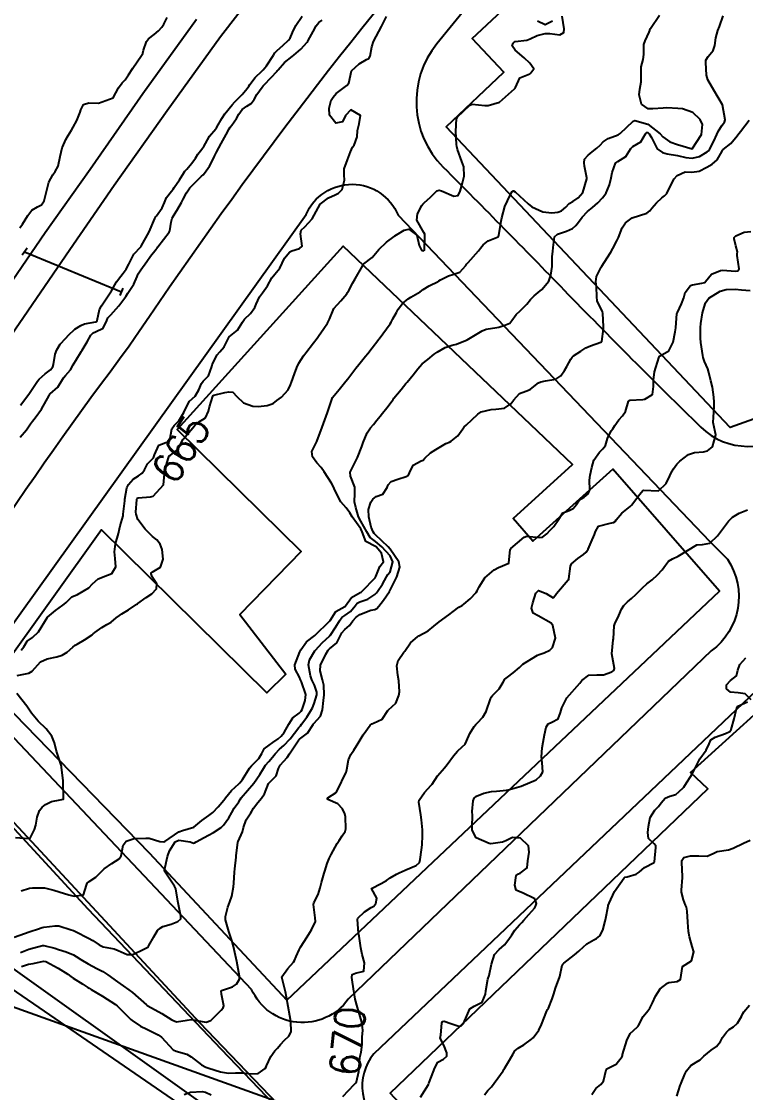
# Model space of a CAD drawing. Header units: metres. Extents: x 292545 to 299085, y 7450245 to 7463078.
# Drawn here: x 295861.4 to 295958.8, y 7459039.4 to 7459183.5 of the extents above; entities that cross this region are included whole.
import ezdxf
from ezdxf.enums import TextEntityAlignment as Align

# ---------------------------------------------------------------- set-up
doc = ezdxf.new("R2010")
doc.units = ezdxf.units.M
doc.linetypes.add('CONTINUO', pattern=[0])
for name, color, linetype in [('Area Verde e Lazer', 94, 'Continuous'), ('Cotas', 45, 'Continuous'), ('Curvas de Nivel 1m', 11, 'Continuous'), ('Curvas de Nivel 5m', 15, 'Continuous'), ('Edificações', 30, 'Continuous'), ('Linha Férrea', 20, 'Continuous'), ('Pórtico', 62, 'Continuous'), ('TEXTO', 45, 'Continuous'), ('Vias Primárias', 230, 'Continuous')]:
    doc.layers.add(name, color=color, linetype=linetype)
doc.styles.add('Style-STANDARD', font='STANDARD.shx')

msp = doc.modelspace()

# ---------------------------------------------------------------- linework, layer by layer
at = {"layer": 'Area Verde e Lazer'}
msp.add_lwpolyline([(295915.93, 7459016.35), (295842.85, 7459068.51), (295850.4, 7459082.02), (295851.91, 7459081.98), (295853.54, 7459081.48), (295854.97, 7459080.47), (295859.9, 7459075.41), (295870.33, 7459064.13), (295888.29, 7459045.23), (295905.47, 7459027.31)], close=True, dxfattribs=at)
at = {"layer": 'Curvas de Nivel 1m', "flags": 128}
for points, elevation in [([(295860.4, 7459060.29), (295861.8, 7459060.79), (295862.41, 7459061.02), (295862.68, 7459061.11), (295863.55, 7459061.37), (295864.18, 7459061.6), (295864.42, 7459061.65), (295865.92, 7459061.84), (295866.42, 7459061.82), (295868.1, 7459061.31), (295868.41, 7459061.18), (295868.65, 7459061.07), (295870.4, 7459060.18), (295870.98, 7459059.86), (295871.87, 7459059.27), (295872.21, 7459059.08), (295872.39, 7459059.02), (295873.86, 7459058.72), (295874.39, 7459058.52), (295875.63, 7459057.98), (295876.38, 7459057.99), (295877.88, 7459058.69), (295878.39, 7459058.97), (295878.48, 7459059.11), (295878.52, 7459059.19), (295879.22, 7459060.36), (295879.72, 7459061.18), (295880.06, 7459061.53), (295880.42, 7459061.72), (295881.54, 7459062.04), (295882.43, 7459062.39), (295882.82, 7459062.76), (295882.83, 7459063.14), (295882.46, 7459065.14), (295882.15, 7459066.81), (295882.01, 7459067.15), (295880.9, 7459068.77), (295880.65, 7459069.17), (295880.65, 7459069.31), (295881.06, 7459071.16), (295881.31, 7459071.93), (295882.1, 7459073.15), (295882.56, 7459073.37), (295884.11, 7459073.12), (295884.55, 7459072.95), (295884.69, 7459072.98), (295884.89, 7459073.12), (295885.96, 7459073.71), (295886.57, 7459074.04), (295887.26, 7459074.4), (295888.28, 7459075.07), (295888.59, 7459075.37), (295889.29, 7459076.37), (295889.7, 7459077.06), (295890.03, 7459077.64), (295890.63, 7459078.53), (295890.83, 7459078.85), (295890.98, 7459079.04), (295892.65, 7459081.02), (295893.49, 7459082.19), (295893.96, 7459083.01), (295894.24, 7459083.44), (295894.69, 7459083.96), (295895.17, 7459084.52), (295895.53, 7459084.99), (295896.11, 7459085.59), (295896.71, 7459086.09), (295897.54, 7459086.97), (295898.74, 7459088.52), (295898.94, 7459088.75), (295899.1, 7459088.95), (295899.81, 7459089.89), (295900.43, 7459090.93), (295900.54, 7459091.17), (295900.78, 7459091.76), (295901.15, 7459092.92), (295901.15, 7459093.28), (295900.81, 7459094.21), (295900.49, 7459094.93), (295900.3, 7459095.45), (295900, 7459096.94), (295900.15, 7459097.64), (295900.86, 7459098.82), (295900.95, 7459098.93), (295901.86, 7459099.93), (295902.89, 7459100.86), (295902.91, 7459100.88), (295902.92, 7459100.9), (295903.72, 7459102.08), (295904.19, 7459102.89), (295904.49, 7459103.31), (295904.92, 7459103.6), (295905.67, 7459104.13), (295906.28, 7459104.87), (295906.57, 7459105.23), (295906.94, 7459105.42), (295908.01, 7459105.78), (295908.96, 7459106.4), (295909.17, 7459106.62), (295909.32, 7459106.83), (295909.98, 7459107.81), (295910.53, 7459108.81), (295910.7, 7459109.09), (295910.99, 7459109.47), (295911.38, 7459110.8), (295911.02, 7459111.62), (295909.91, 7459112.82), (295909.04, 7459113.53), (295908.3, 7459114.09), (295907.87, 7459114.85), (295907.07, 7459116.28), (295906.77, 7459116.85), (295906.38, 7459118.14), (295906.21, 7459118.86), (295906.27, 7459120.02), (295906.24, 7459120.86), (295905.66, 7459122.35), (295905.64, 7459122.87), (295906.06, 7459123.77), (295906.63, 7459124.86), (295907.19, 7459126.31), (295907.33, 7459126.71), (295907.38, 7459126.85), (295907.9, 7459128.16), (295908.36, 7459128.84), (295908.76, 7459129.3), (295909.23, 7459129.88), (295909.66, 7459130.41), (295909.99, 7459130.82), (295910.55, 7459131.52), (295911.27, 7459132.48), (295911.41, 7459132.67), (295911.52, 7459132.81), (295912.48, 7459133.99), (295913.13, 7459134.78), (295913.3, 7459134.99), (295914.1, 7459135.98), (295914.72, 7459136.77), (295914.99, 7459137.09), (295915.32, 7459137.44), (295916.06, 7459138.02), (295916.95, 7459138.74), (295917.35, 7459139.04), (295918.42, 7459139.65), (295919.36, 7459139.94), (295919.95, 7459140.11), (295921.36, 7459140.69), (295923.38, 7459141.9), (295923.93, 7459142.1), (295925.38, 7459142.34), (295925.63, 7459142.39), (295926.46, 7459142.63), (295927.1, 7459142.92), (295927.39, 7459143.26), (295927.95, 7459144.07), (295928.51, 7459144.6), (295929.42, 7459145.49), (295929.92, 7459146.09), (295930.37, 7459146.58), (295930.95, 7459147.06), (295931.44, 7459147.45), (295932.35, 7459148.56), (295932.65, 7459149.37), (295932.81, 7459150.55), (295932.83, 7459151.88), (295932.9, 7459152.55), (295932.96, 7459153.1), (295933.14, 7459154.55), (295933.54, 7459154.89), (295934.76, 7459155.31), (295935.54, 7459155.66), (295936.02, 7459156.05), (295936.34, 7459156.51), (295936.87, 7459157.19), (295937.57, 7459157.93), (295938.22, 7459158.49), (295938.96, 7459159.1), (295939.59, 7459159.77), (295939.9, 7459160.17), (295940.07, 7459160.47), (295940.53, 7459161.54), (295940.77, 7459162.46), (295940.89, 7459163.19), (295941.35, 7459164.45), (295941.5, 7459164.6), (295941.65, 7459164.67), (295942.74, 7459165.35), (295943.38, 7459166.42), (295943.68, 7459166.71), (295944.76, 7459167.34), (295945.36, 7459168.4), (295945.51, 7459168.58), (295945.69, 7459168.56), (295945.87, 7459168.4), (295946.16, 7459167.92), (295946.93, 7459166.39), (295947.67, 7459165.88), (295948.31, 7459165.72), (295949.66, 7459165.46), (295950.78, 7459165.22), (295951.65, 7459165.13), (295952.63, 7459165.35), (295953.67, 7459165.96), (295953.85, 7459166.12), (295953.97, 7459166.3), (295954.57, 7459167.4), (295954.98, 7459168.29), (295955.19, 7459168.8), (295955.71, 7459169.56), (295956.02, 7459169.97), (295956.1, 7459170.28), (295955.74, 7459172.28), (295954.57, 7459174.29), (295953.78, 7459175.68), (295953.59, 7459176.3), (295953.5, 7459177.99), (295953.5, 7459178.3), (295953.82, 7459178.81), (295954.49, 7459179.63), (295954.69, 7459180.29), (295954.83, 7459181.31), (295955.11, 7459182.29), (295955.33, 7459182.83), (295955.81, 7459184.28)], 667), ([(295861.18, 7459155.76), (295861.54, 7459156.22), (295862.24, 7459157.39), (295862.81, 7459158.14), (295863.57, 7459158.57), (295864.1, 7459158.84), (295864.43, 7459159.36), (295864.69, 7459160.26), (295864.94, 7459161.36), (295865.07, 7459161.89), (295865.62, 7459162.89), (295865.95, 7459163.35), (295866.33, 7459164.03), (295866.61, 7459165.34), (295866.87, 7459166.53), (295867.23, 7459167.33), (295867.38, 7459167.62), (295867.69, 7459168.18), (295868.11, 7459168.9), (295868.37, 7459169.31), (295868.85, 7459170.17), (295869.28, 7459171.3), (295869.39, 7459171.64), (295869.73, 7459172.34), (295870.47, 7459172.56), (295871.74, 7459172.53), (295873.74, 7459173.25), (295874.44, 7459174.57), (295874.96, 7459175.24), (295875.33, 7459175.68), (295875.78, 7459176.33), (295876.37, 7459177.22), (295877.53, 7459178.93), (295877.71, 7459179.2), (295877.74, 7459179.27), (295877.82, 7459179.66), (295878.2, 7459180.83), (295878.49, 7459181.19), (295879.27, 7459181.76), (295879.85, 7459182.25), (295880.28, 7459182.75), (295880.54, 7459183.17), (295881.01, 7459184.03)], 661), ([(295861.26, 7459131.88), (295862.38, 7459133.38), (295863.29, 7459134.73), (295863.55, 7459135.11), (295863.77, 7459135.37), (295864.57, 7459136.09), (295865.31, 7459136.65), (295865.61, 7459137.05), (295865.72, 7459137.35), (295865.94, 7459138.74), (295866.14, 7459139.34), (295866.6, 7459140.09), (295867.36, 7459140.91), (295867.74, 7459141.32), (295868.58, 7459142.11), (295869.38, 7459142.61), (295869.87, 7459142.81), (295871.39, 7459143.1), (295871.51, 7459143.16), (295871.57, 7459143.28), (295871.9, 7459144.78), (295872.15, 7459145.27), (295873.43, 7459147.12), (295873.5, 7459147.25), (295874.2, 7459148.49), (295874.75, 7459149.24), (295875.06, 7459149.64), (295875.47, 7459150.2), (295875.86, 7459150.85), (295876.01, 7459151.22), (295876.5, 7459152.22), (295877.46, 7459153.21), (295877.49, 7459153.24), (295877.51, 7459153.27), (295878.6, 7459155.19), (295879.36, 7459156.99), (295879.42, 7459157.18), (295879.47, 7459157.26), (295879.56, 7459157.35), (295880.33, 7459158.42), (295880.65, 7459159.17), (295880.92, 7459159.84), (295881.6, 7459160.7), (295881.8, 7459160.96), (295881.94, 7459161.16), (295882.67, 7459162.2), (295883.26, 7459163.14), (295883.4, 7459163.36), (295883.63, 7459163.62), (295884.34, 7459164.43), (295884.8, 7459165.12), (295885.13, 7459165.64), (295885.67, 7459166.34), (295885.98, 7459166.8), (295886.15, 7459167.11), (295886.71, 7459168.07), (295887.55, 7459169.09), (295887.62, 7459169.17), (295887.7, 7459169.29), (295888.34, 7459170.45), (295888.76, 7459171.07), (295889.74, 7459172.32), (295890.09, 7459172.7), (295890.47, 7459173.05), (295891.09, 7459173.71), (295891.76, 7459174.51), (295891.98, 7459174.82), (295892.12, 7459175.04), (295892.84, 7459175.98), (295893.79, 7459176.87), (295893.94, 7459177.02), (295894.35, 7459177.56), (295895.29, 7459179), (295895.51, 7459179.3), (295895.82, 7459179.61), (295896.55, 7459180.26), (295897.31, 7459180.98), (295897.54, 7459181.28), (295897.85, 7459182.04), (295898.33, 7459182.96), (295899.17, 7459184.24)], 662), ([(295861.34, 7459066.53), (295862.49, 7459066.88), (295862.91, 7459066.96), (295864.48, 7459066.92), (295865.75, 7459066.61), (295866.47, 7459066.4), (295867.78, 7459066.01), (295868.47, 7459065.82), (295869.76, 7459066.01), (295870.14, 7459067.29), (295870.22, 7459067.56), (295870.49, 7459067.78), (295871.42, 7459068.36), (295872.29, 7459069.26), (295872.52, 7459069.48), (295873.57, 7459070.2), (295874.53, 7459070.85), (295874.81, 7459071.24), (295875.09, 7459072.7), (295875.48, 7459073.23), (295876.57, 7459073.56), (295878.12, 7459073.64), (295878.57, 7459073.62), (295880.02, 7459073.18), (295880.56, 7459073.11), (295880.68, 7459073.17), (295882.57, 7459074.46), (295883.05, 7459074.66), (295884.58, 7459075.1), (295885.69, 7459076.01), (295886.6, 7459076.68), (295887.13, 7459077.09), (295887.87, 7459077.82), (295888.63, 7459078.74), (295888.76, 7459078.94), (295888.85, 7459079.07), (295889.66, 7459080.04), (295890.65, 7459080.92), (295890.78, 7459081.05), (295891.13, 7459081.51), (295892.1, 7459083.03), (295892.34, 7459083.36), (295892.68, 7459083.66), (295893.35, 7459084.36), (295893.72, 7459085.01), (295894.07, 7459085.64), (295894.71, 7459086.16), (295895.22, 7459086.49), (295895.92, 7459086.99), (295896.35, 7459087.36), (295896.73, 7459087.85), (295897.36, 7459088.97), (295897.92, 7459089.8), (295898.77, 7459090.46), (295899.02, 7459090.7), (295899.15, 7459090.95), (295899.58, 7459092.15), (295899.66, 7459092.94), (295899.08, 7459094.68), (295898.96, 7459094.95), (295898.82, 7459095.27), (295898.25, 7459096.37), (295898.19, 7459096.96), (295898.86, 7459098.7), (295898.94, 7459098.87), (295898.97, 7459098.95), (295899.76, 7459100.06), (295900.89, 7459100.91), (295902.91, 7459102.86), (295902.93, 7459102.88), (295902.94, 7459102.9), (295903.69, 7459104.13), (295904.93, 7459104.8), (295904.98, 7459104.83), (295905.01, 7459104.88), (295905.79, 7459106.03), (295906.96, 7459106.68), (295907.09, 7459106.73), (295907.26, 7459106.86), (295908.98, 7459108.64), (295909.06, 7459108.75), (295909.1, 7459108.83), (295909.63, 7459110.19), (295910.12, 7459110.82), (295909.85, 7459111.99), (295909.13, 7459112.83), (295909.03, 7459112.89), (295907.74, 7459113.55), (295907.23, 7459114.86), (295907.06, 7459115.26), (295905.9, 7459116.87), (295905.6, 7459117.38), (295905.09, 7459118.06), (295904.39, 7459118.89), (295903.58, 7459120.44), (295903.39, 7459120.9), (295903.13, 7459121.37), (295902.11, 7459122.92), (295901.74, 7459123.5), (295901.16, 7459124.11), (295900.54, 7459124.94), (295900.49, 7459125.64), (295901.12, 7459126.93), (295901.15, 7459126.98), (295901.2, 7459127.12), (295901.68, 7459128.45), (295901.85, 7459128.91), (295902.21, 7459129.93), (295902.56, 7459130.91), (295902.74, 7459131.42), (295903.27, 7459132.9), (295904.17, 7459134.01), (295904.87, 7459134.88), (295905.06, 7459135.12), (295905.3, 7459135.44), (295906.41, 7459136.86), (295906.81, 7459137.37), (295907.33, 7459138.01), (295907.71, 7459138.47), (295908.01, 7459138.84), (295908.59, 7459139.6), (295909.36, 7459140.61), (295909.46, 7459140.73), (295909.53, 7459140.83), (295910.04, 7459141.49), (295911.01, 7459142.81), (295911.15, 7459143.04), (295911.39, 7459143.49), (295911.86, 7459144.34), (295912.11, 7459144.79), (295912.65, 7459145.56), (295913.43, 7459146.18), (295913.8, 7459146.4), (295914.44, 7459146.77), (295915.06, 7459147.15), (295915.44, 7459147.43), (295916.24, 7459147.96), (295917.46, 7459148.54), (295917.58, 7459148.61), (295917.79, 7459148.73), (295918.87, 7459149.3), (295919.46, 7459149.48), (295920.38, 7459149.79), (295921.19, 7459150.69), (295921.3, 7459150.87), (295921.49, 7459151.08), (295922.9, 7459152.67), (295923.17, 7459153.01), (295923.51, 7459153.44), (295924.18, 7459154), (295925.53, 7459154.55), (295925.59, 7459154.59), (295925.61, 7459154.64), (295925.62, 7459154.72), (295925.97, 7459156.63), (295926.04, 7459157.11), (295926.43, 7459158.63), (295926.81, 7459159.39), (295927.4, 7459160.61), (295927.6, 7459160.71), (295927.84, 7459160.61), (295929.58, 7459158.98), (295930.07, 7459158.58), (295931.57, 7459157.89), (295932.78, 7459157.77), (295933.57, 7459157.84), (295934.09, 7459158.02), (295934.65, 7459158.53), (295935.09, 7459159.02), (295935.58, 7459159.29), (295936.33, 7459159.77), (295936.96, 7459160.51), (295937.49, 7459162.36), (295937.48, 7459162.49), (295937.17, 7459164.03), (295937.11, 7459164.5), (295937.18, 7459164.97), (295937.66, 7459165.54), (295938.18, 7459165.97), (295938.84, 7459166.48), (295939.26, 7459166.89), (295939.68, 7459167.33), (295940.36, 7459167.79), (295941.69, 7459168.28), (295941.97, 7459168.45), (295943.71, 7459170.09), (295943.96, 7459170.17), (295945.71, 7459169.71), (295947.33, 7459168.38), (295947.69, 7459168.01), (295948.66, 7459167.34), (295949.68, 7459166.94), (295951.65, 7459166.36), (295951.67, 7459166.37), (295952.9, 7459168.31), (295953.04, 7459169.65), (295952.72, 7459170.31), (295951.73, 7459171.26), (295950.34, 7459171.74), (295949.73, 7459171.8), (295948.23, 7459171.88), (295947.74, 7459171.87), (295946.36, 7459171.77), (295945.73, 7459171.78), (295944.84, 7459172.41), (295944.5, 7459173.66), (295944.59, 7459174.41), (295944.8, 7459175.39), (295944.81, 7459176.41), (295944.79, 7459177.42), (295945.08, 7459178.41), (295945.17, 7459179.06), (295945.17, 7459180.41), (295945.35, 7459180.89), (295945.86, 7459182.08), (295945.94, 7459182.32), (295945.96, 7459182.4), (295946.06, 7459182.59), (295947.28, 7459184.38)], 666), ([(295861.36, 7459098.9), (295861.71, 7459099.39), (295862.16, 7459100.11), (295862.89, 7459100.64), (295863.67, 7459101.37), (295864.91, 7459103.35), (295865.98, 7459104.28), (295866.94, 7459104.99), (295867.15, 7459105.12), (295867.4, 7459105.33), (295868.18, 7459106.08), (295868.95, 7459106.39), (295870.46, 7459107.29), (295870.97, 7459107.84), (295871.73, 7459108.52), (295872.98, 7459109.02), (295873.57, 7459109.25), (295874.09, 7459110.15), (295874, 7459111.25), (295873.91, 7459112.14), (295874.06, 7459113.24), (295874.44, 7459114.63), (295874.58, 7459115.24), (295874.67, 7459115.63), (295875.08, 7459116.98), (295875.1, 7459117.21), (295875.1, 7459117.23), (295875.3, 7459119.03), (295875.31, 7459119.23), (295875.59, 7459120.76), (295875.82, 7459121.22), (295876.44, 7459121.92), (295877.14, 7459122.4), (295877.63, 7459122.72), (295877.93, 7459123.2), (295878.35, 7459124.01), (295879.17, 7459124.82), (295879.29, 7459125.19), (295879.87, 7459126.5), (295881.2, 7459127.01), (295881.3, 7459127.06), (295881.34, 7459127.16), (295881.65, 7459128.72), (295881.93, 7459129.15), (295882.59, 7459129.78), (295883.24, 7459130.89), (295883.33, 7459131.14), (295883.99, 7459132.41), (295884.79, 7459133.12), (295885.28, 7459133.96), (295885.62, 7459134.78), (295885.86, 7459135.1), (295886.55, 7459135.85), (295887, 7459137.09), (295887.07, 7459137.33), (295887.33, 7459137.9), (295887.75, 7459138.67), (295888.11, 7459139.08), (295888.69, 7459139.73), (295889.36, 7459141.07), (295890.47, 7459141.96), (295891.12, 7459143.04), (295891.4, 7459143.47), (295892.21, 7459144.22), (295892.78, 7459145.03), (295892.97, 7459145.48), (295893.43, 7459146.45), (295893.82, 7459147.01), (295894.51, 7459147.94), (295895.11, 7459149), (295895.47, 7459149.51), (295896.15, 7459150.31), (295896.5, 7459150.98), (295896.81, 7459151.66), (295897.5, 7459152.5), (295897.8, 7459152.67), (295898.83, 7459152.96), (295899.16, 7459153.3), (295898.94, 7459154.96), (295899.05, 7459155.45), (295899.54, 7459155.88), (295900.53, 7459156.94), (295901.57, 7459158.92), (295902.71, 7459159.79), (295903.59, 7459160.18), (295904.08, 7459160.41), (295904.56, 7459160.89), (295904.88, 7459162.15), (295904.82, 7459162.88), (295904.84, 7459163.67), (295905.27, 7459164.88), (295905.66, 7459165.97), (295905.95, 7459166.58), (295906.15, 7459166.87), (295906.56, 7459167.99), (295906.6, 7459168.86), (295906.83, 7459169.73), (295907.02, 7459170.86), (295905.73, 7459171.62), (295905, 7459170.88), (295904.61, 7459169.99), (295903.71, 7459169.85), (295902.85, 7459170.91), (295902.79, 7459171.85), (295903.09, 7459172.91), (295903.33, 7459173.32), (295903.75, 7459173.83), (295905.17, 7459174.88), (295905.43, 7459175.22), (295905.79, 7459176.87), (295906.84, 7459177.83), (295907.81, 7459178.39), (295908.14, 7459178.52), (295908.32, 7459178.84), (295908.56, 7459180.12), (295908.77, 7459180.84), (295909.86, 7459182.82), (295910.51, 7459184.18)], 664), ([(295861.2, 7459127.6), (295862.05, 7459128.55), (295862.61, 7459129.39), (295862.86, 7459129.75), (295863.24, 7459130.2), (295864.08, 7459131.37), (295865.13, 7459133.21), (295865.2, 7459133.35), (295865.23, 7459133.4), (295865.27, 7459133.43), (295866.3, 7459134.32), (295866.93, 7459135.33), (295867.06, 7459135.57), (295867.3, 7459135.86), (295868, 7459136.63), (295868.37, 7459137.31), (295869.34, 7459138.94), (295869.48, 7459139.16), (295869.57, 7459139.3), (295870.24, 7459140.41), (295870.75, 7459141.29), (295871.04, 7459141.61), (295871.37, 7459141.74), (295872.38, 7459142.27), (295872.88, 7459143.27), (295873.03, 7459143.63), (295873.4, 7459144.06), (295874.52, 7459145.24), (295875.43, 7459146.52), (295875.7, 7459146.96), (295875.89, 7459147.23), (295876.5, 7459148.17), (295876.96, 7459149.22), (295877.12, 7459149.56), (295877.47, 7459150.09), (295878.25, 7459151.2), (295878.76, 7459151.93), (295879.51, 7459152.87), (295879.66, 7459153.03), (295879.75, 7459153.18), (295880.49, 7459154.2), (295881.25, 7459155.16), (295881.34, 7459155.36), (295881.55, 7459156.51), (295881.66, 7459157.05), (295881.71, 7459157.16), (295882.43, 7459158.29), (295882.91, 7459159.15), (295883.14, 7459159.59), (295883.6, 7459160.47), (295884.05, 7459161.13), (295885.62, 7459162.68), (295885.83, 7459162.9), (295886.02, 7459163.11), (295886.71, 7459164.03), (295887.23, 7459165.09), (295887.37, 7459165.38), (295887.66, 7459165.92), (295888.27, 7459167.08), (295888.93, 7459168.31), (295889.35, 7459169.07), (295889.48, 7459169.28), (295889.7, 7459169.57), (295890.33, 7459170.44), (295890.63, 7459171.05), (295891.08, 7459171.69), (295891.73, 7459172.12), (295892.3, 7459172.47), (295892.69, 7459173.03), (295893.07, 7459173.71), (295893.77, 7459174.66), (295893.93, 7459174.86), (295894.08, 7459175.02), (295895.79, 7459176.84), (295895.86, 7459176.92), (295895.92, 7459176.99), (295896.79, 7459177.99), (295897.81, 7459178.82), (295898.03, 7459178.97), (295898.99, 7459179.78), (295899.84, 7459180.73), (295899.93, 7459180.85), (295899.99, 7459180.94), (295900.63, 7459182.16), (295901.04, 7459182.93), (295901.41, 7459183.38), (295901.87, 7459183.68)], 663), ([(295861.25, 7459058.26), (295862.39, 7459058.69), (295864.21, 7459059.18), (295864.39, 7459059.18), (295865.87, 7459058.82), (295866.39, 7459058.66), (295867.4, 7459058.33), (295868.38, 7459057.91), (295868.77, 7459057.7), (295869.38, 7459057.3), (295870.36, 7459056.72), (295871.52, 7459056.1), (295872.35, 7459055.68), (295873.02, 7459055.25), (295874.33, 7459054.3), (295875.85, 7459053.22), (295876.32, 7459052.86), (295878.21, 7459051.19), (295878.25, 7459051.15), (295878.29, 7459051.12), (295878.42, 7459051.06), (295880.28, 7459050.02), (295881.65, 7459049.16), (295882.27, 7459048.89), (295883.69, 7459049.13), (295884.27, 7459049.22), (295884.97, 7459049.11), (295886.27, 7459048.86), (295886.86, 7459049.09), (295888.29, 7459050.47), (295888.56, 7459050.8), (295888.62, 7459051.07), (295888.32, 7459052.65), (295888.25, 7459053.07), (295888.32, 7459053.13), (295889.78, 7459053.6), (295890.33, 7459053.98), (295890.73, 7459054.66), (295890.72, 7459055.05), (295890.36, 7459057.05), (295889.95, 7459059.05), (295889.75, 7459059.7), (295889.28, 7459061.06), (295888.87, 7459062.63), (295888.85, 7459063.07), (295889.18, 7459064.34), (295889.44, 7459065.06), (295889.71, 7459065.81), (295889.94, 7459067.06), (295889.96, 7459067.58), (295890.05, 7459069.05), (295890.09, 7459069.48), (295890.27, 7459071.05), (295890.3, 7459071.29), (295890.51, 7459073.05), (295890.52, 7459073.08), (295890.56, 7459073.19), (295891.13, 7459074.49), (295891.26, 7459075.04), (295891.64, 7459076.08), (295892.26, 7459077.03), (295892.38, 7459077.24), (295892.61, 7459077.65), (295893.22, 7459078.42), (295893.7, 7459079.01), (295894.08, 7459079.57), (295894.65, 7459081), (295895.67, 7459081.99), (295895.99, 7459082.99), (295896.21, 7459083.45), (295896.69, 7459084), (295897.17, 7459084.5), (295897.47, 7459084.97), (295898.72, 7459086.86), (295898.77, 7459086.91), (295898.83, 7459086.95), (295899.91, 7459087.76), (295900.66, 7459088.93), (295900.69, 7459088.99), (295900.74, 7459089.05), (295901.64, 7459090.04), (295901.9, 7459090.91), (295902.04, 7459092.16), (295902.13, 7459092.91), (295902.09, 7459094.19), (295901.91, 7459094.91), (295901.59, 7459096.16), (295901.63, 7459096.92), (295902.34, 7459098.39), (295902.65, 7459098.9), (295902.75, 7459099.02), (295902.87, 7459099.11), (295903.85, 7459099.92), (295904.35, 7459100.89), (295904.53, 7459101.25), (295904.9, 7459101.69), (295905.53, 7459102.26), (295905.98, 7459102.87), (295906.42, 7459103.36), (295906.92, 7459103.74), (295908.39, 7459104.3), (295908.93, 7459104.4), (295909.23, 7459104.52), (295909.49, 7459104.82), (295910.12, 7459105.65), (295910.91, 7459106.81), (295910.93, 7459106.84), (295910.96, 7459106.89), (295911.89, 7459108.8), (295912.3, 7459110.09), (295912.18, 7459110.79), (295911.03, 7459112.5), (295910.74, 7459112.81), (295909.05, 7459114.44), (295908.85, 7459114.63), (295908.73, 7459114.83), (295908.45, 7459115.45), (295908.14, 7459116.84), (295908.11, 7459117.83), (295908.39, 7459118.84), (295908.68, 7459119.26), (295909.11, 7459119.58), (295910.02, 7459119.92), (295910.6, 7459120.82), (295910.75, 7459121.19), (295911.13, 7459121.6), (295912.03, 7459121.91), (295913.15, 7459122.29), (295913.48, 7459122.45), (295913.6, 7459122.78), (295914.12, 7459123.81), (295915.17, 7459124.38), (295915.44, 7459124.49), (295915.7, 7459124.75), (295916.45, 7459125.48), (295917.18, 7459125.91), (295918.51, 7459126.72), (295918.98, 7459126.93), (295919.2, 7459127.03), (295920.14, 7459127.77), (295920.77, 7459128.69), (295920.97, 7459128.95), (295921.23, 7459129.18), (295922.8, 7459130.67), (295923.25, 7459130.98), (295924.59, 7459131.31), (295925.25, 7459131.34), (295926.38, 7459131.5), (295927.26, 7459132.08), (295927.64, 7459132.61), (295928.43, 7459133.45), (295929.28, 7459133.75), (295929.87, 7459134), (295930.56, 7459134.58), (295930.99, 7459134.88), (295931.3, 7459135.02), (295931.91, 7459135.17), (295933.3, 7459135.4), (295933.99, 7459135.85), (295934.46, 7459136.53), (295934.77, 7459137.08), (295935.34, 7459138.07), (295935.51, 7459138.35), (295935.7, 7459138.52), (295936.68, 7459139.17), (295937.35, 7459139.58), (295937.98, 7459139.87), (295939.36, 7459140.36), (295939.43, 7459140.4), (295939.48, 7459140.47), (295939.7, 7459142.14), (295939.7, 7459142.47), (295939.65, 7459144.23), (295939.6, 7459144.47), (295939.42, 7459144.8), (295938.87, 7459145.92), (295938.82, 7459146.48), (295938.79, 7459147.83), (295938.71, 7459148.48), (295938.77, 7459149.18), (295939.41, 7459150.47), (295939.48, 7459150.59), (295940.23, 7459151.73), (295940.69, 7459152.46), (295940.99, 7459152.97), (295941.52, 7459153.98), (295941.72, 7459154.45), (295942.24, 7459155.74), (295942.69, 7459156.43), (295943.56, 7459157.11), (295944.56, 7459157.42), (295945.57, 7459157.72), (295945.94, 7459158.03), (295946.22, 7459158.39), (295946.87, 7459159.1), (295947.59, 7459159.78), (295947.92, 7459160.06), (295948.24, 7459160.37), (295948.83, 7459161.57), (295949.25, 7459162.36), (295949.63, 7459162.8), (295950.7, 7459163.28), (295951.63, 7459163.25), (295952.59, 7459163.37), (295953.64, 7459163.89), (295954.33, 7459164.3), (295955.02, 7459164.92), (295955.67, 7459166.06), (295955.74, 7459166.21), (295955.84, 7459166.28), (295956.86, 7459167.09), (295957.69, 7459168.12), (295957.79, 7459168.26), (295958.15, 7459168.71), (295959.34, 7459170.24)], 668), ([(295861.39, 7459056.36), (295862.36, 7459056.66), (295862.96, 7459056.78), (295864.37, 7459057.09), (295864.68, 7459057.04), (295866.35, 7459056.14), (295867.63, 7459055.32), (295868.04, 7459055.02), (295868.34, 7459054.8), (295869.66, 7459053.96), (295870.33, 7459053.55), (295870.49, 7459053.46), (295870.79, 7459053.28), (295872.31, 7459052.35), (295874.07, 7459051.24), (295874.29, 7459051.06), (295876.1, 7459049.22), (295876.27, 7459049.08), (295877.41, 7459048.35), (295878.26, 7459047.92), (295879.81, 7459047.17), (295880.25, 7459046.84), (295881.81, 7459045.15), (295882.22, 7459044.96), (295883.63, 7459044.54), (295884.21, 7459044.2), (295885.61, 7459043.11), (295886.2, 7459042.83), (295886.6, 7459042.7), (295888.19, 7459042.18), (295889.26, 7459041.99), (295890.19, 7459042.07), (295891.18, 7459042.05), (295892.19, 7459041.9), (295893.23, 7459041.97), (295894.2, 7459042.65), (295894.33, 7459042.87), (295894.38, 7459043), (295894.96, 7459044.25), (295895.49, 7459044.99), (295895.83, 7459045.39), (295896.24, 7459045.85), (295896.78, 7459046.44), (295897.37, 7459046.97), (295897.67, 7459047.55), (295897.65, 7459048.97), (295897.52, 7459049.73), (295897.29, 7459050.97), (295897.07, 7459052.21), (295896.91, 7459052.97), (295896.42, 7459054.9), (295896.43, 7459054.98), (295897.24, 7459056.08), (295898.02, 7459056.96), (295898.15, 7459057.17), (295898.37, 7459057.72), (295898.75, 7459058.6), (295898.93, 7459058.95), (295899.83, 7459060.36), (295900.19, 7459060.93), (295900.42, 7459061.27), (295900.95, 7459062.4), (295900.94, 7459062.92), (295900.71, 7459064.68), (295900.75, 7459064.93), (295901.34, 7459066.05), (295901.59, 7459066.92), (295901.76, 7459067.65), (295902.14, 7459068.91), (295902.22, 7459069.2), (295902.53, 7459070.2), (295902.8, 7459070.91), (295903.06, 7459071.42), (295903.88, 7459072.89), (295904.14, 7459073.31), (295904.57, 7459073.95), (295904.95, 7459074.51), (295905.06, 7459074.88), (295904.98, 7459076.49), (295904.91, 7459076.88), (295904.61, 7459077.59), (295903.97, 7459078.24), (295902.62, 7459078.84), (295902.57, 7459078.91), (295902.57, 7459078.97), (295902.62, 7459079.04), (295903.75, 7459079.78), (295904.32, 7459080.89), (295904.66, 7459081.62), (295905.11, 7459082.44), (295905.19, 7459082.87), (295905.4, 7459084.16), (295905.73, 7459084.87), (295906.13, 7459085.45), (295906.72, 7459086.42), (295906.97, 7459086.86), (295907.4, 7459087.52), (295908.33, 7459088.84), (295908.56, 7459089.02), (295908.75, 7459089.09), (295909.93, 7459089.64), (295910.71, 7459090.81), (295910.73, 7459090.85), (295910.77, 7459090.89), (295911.77, 7459091.81), (295912.2, 7459092.8), (295912.26, 7459093.33), (295912.18, 7459094.8), (295912.05, 7459095.57), (295911.92, 7459096.8), (295912.1, 7459097.54), (295912.86, 7459098.64), (295912.97, 7459098.79), (295913.76, 7459099.89), (295914.72, 7459100.76), (295914.89, 7459100.86), (295916.13, 7459101.52), (295916.91, 7459102.17), (295917.6, 7459102.73), (295918.92, 7459103.66), (295919.49, 7459104.14), (295920.27, 7459104.7), (295920.69, 7459104.94), (295920.94, 7459105.11), (295921.8, 7459105.84), (295922.57, 7459106.67), (295922.73, 7459106.91), (295922.97, 7459107.45), (295923.73, 7459108.66), (295924.99, 7459109.71), (295925.6, 7459110.03), (295927, 7459110.62), (295927.18, 7459112.47), (295927.25, 7459112.62), (295929.05, 7459114.14), (295929.39, 7459114.24), (295931.05, 7459114.06), (295931.5, 7459114.12), (295932.11, 7459114.56), (295932.54, 7459115.07), (295933.06, 7459115.55), (295933.71, 7459116.54), (295934.24, 7459117.38), (295935.09, 7459117.73), (295935.63, 7459117.98), (295936.09, 7459118.51), (295936.49, 7459119.13), (295937.11, 7459119.53), (295937.64, 7459119.97), (295937.86, 7459120.49), (295937.84, 7459121.78), (295937.92, 7459122.49), (295938.14, 7459123.51), (295938.41, 7459124.48), (295939.18, 7459125.56), (295939.65, 7459126), (295939.97, 7459126.46), (295940.26, 7459127.41), (295940.77, 7459128.45), (295940.96, 7459128.72), (295941.23, 7459129.13), (295941.78, 7459129.91), (295942.27, 7459130.44), (295942.66, 7459131.02), (295943.1, 7459132.43), (295943.16, 7459132.53), (295943.27, 7459132.57), (295945.02, 7459132.66), (295945.27, 7459132.68), (295946.32, 7459133.34), (295946.44, 7459134.39), (295946.43, 7459135.26), (295946.6, 7459136.39), (295946.75, 7459136.96), (295947.21, 7459138.38), (295947.25, 7459138.46), (295947.34, 7459138.53), (295948.53, 7459139.18), (295949.11, 7459140.35), (295949.38, 7459141.74), (295949.45, 7459142.29), (295949.45, 7459142.35), (295949.6, 7459144.16), (295949.66, 7459144.35), (295950.24, 7459145.52), (295950.52, 7459146.34), (295950.73, 7459147.05), (295951.45, 7459147.98), (295951.7, 7459148.08), (295952.94, 7459148.32), (295953.38, 7459148.39), (295953.46, 7459148.51), (295954.25, 7459149.52), (295955.48, 7459150.02), (295955.73, 7459150.03), (295957.48, 7459149.92), (295957.79, 7459149.95), (295958, 7459150.25), (295957.72, 7459152.04), (295957.72, 7459152.26), (295957.76, 7459152.51), (295957.51, 7459153.31), (295957.3, 7459154.26), (295957.32, 7459154.46), (295957.53, 7459154.67), (295958.63, 7459155.15), (295959.54, 7459155.25)], 669), ([(295915.09, 7459038.76), (295916.17, 7459040.49), (295916.23, 7459040.68), (295916.25, 7459040.74), (295916.81, 7459042.12), (295917.03, 7459042.73), (295917.44, 7459043.49), (295918.21, 7459043.9), (295918.63, 7459044.3), (295918.63, 7459044.72), (295918.23, 7459045.76), (295917.75, 7459046.72), (295917.81, 7459047.16), (295917.97, 7459048.72), (295918.04, 7459048.95), (295918.28, 7459049.02), (295919.17, 7459048.71), (295920.27, 7459048.31), (295920.58, 7459048.39), (295920.88, 7459048.69), (295921.33, 7459049.73), (295921.74, 7459050.68), (295922.3, 7459051), (295923.39, 7459051.57), (295923.83, 7459052.65), (295923.87, 7459053.1), (295924.16, 7459054.65), (295924.21, 7459054.78), (295924.35, 7459055.14), (295924.65, 7459056.65), (295925.06, 7459057.97), (295925.7, 7459058.63), (295926.4, 7459059.26), (295926.98, 7459060.04), (295927.39, 7459060.61), (295927.78, 7459061.25), (295928.43, 7459061.96), (295928.74, 7459062.29), (295929.01, 7459062.59), (295929.69, 7459063.34), (295930.46, 7459064.27), (295930.57, 7459064.47), (295930.62, 7459064.58), (295930.7, 7459064.82), (295930.47, 7459065.47), (295928.8, 7459066.28), (295928.48, 7459066.39), (295927.95, 7459066.61), (295927.79, 7459067.31), (295927.98, 7459068.61), (295928.29, 7459068.82), (295928.51, 7459068.9), (295929.46, 7459069.65), (295929.55, 7459070.58), (295929.71, 7459071.75), (295929.63, 7459072.58), (295928.57, 7459073.61), (295927.47, 7459073.71), (295926.56, 7459073.26), (295926.11, 7459073.07), (295924.56, 7459072.88), (295924.32, 7459072.89), (295922.57, 7459073.69), (295922.05, 7459074.68), (295922.05, 7459075.21), (295922.07, 7459076.68), (295922.06, 7459077.23), (295922.17, 7459078.67), (295922.31, 7459078.99), (295922.63, 7459079.27), (295923.63, 7459079.67), (295924.64, 7459079.89), (295925.32, 7459079.96), (295926.65, 7459080.1), (295927.08, 7459080.18), (295928.65, 7459080.6), (295930.66, 7459081.49), (295931.23, 7459082), (295931.54, 7459082.56), (295931.48, 7459083.76), (295931.38, 7459084.56), (295931.49, 7459085.78), (295931.6, 7459086.56), (295931.76, 7459087.53), (295932, 7459088.56), (295932.29, 7459089.02), (295932.75, 7459089.23), (295933.62, 7459089.68), (295933.94, 7459090.54), (295934.13, 7459091.18), (295934.79, 7459092.53), (295936.55, 7459094.5), (295936.67, 7459094.65), (295936.82, 7459094.85), (295937.77, 7459095.55), (295938.83, 7459095.6), (295939.71, 7459095.58), (295940.84, 7459095.99), (295941.1, 7459096.19), (295941.18, 7459096.45), (295940.86, 7459098.45), (295941.04, 7459100.29), (295941.05, 7459100.45), (295941.16, 7459102.19), (295941.24, 7459102.45), (295941.79, 7459103.58), (295942.16, 7459104.44), (295942.45, 7459104.93), (295942.94, 7459105.44), (295943.48, 7459105.89), (295944.06, 7459106.42), (295944.51, 7459106.86), (295944.97, 7459107.31), (295945.55, 7459107.83), (295946.26, 7459108.39), (295946.99, 7459109.04), (295947.63, 7459109.74), (295948.06, 7459110.37), (295948.48, 7459110.9), (295949.02, 7459111.23), (295949.78, 7459111.59), (295951.03, 7459112.33), (295952.27, 7459113.09), (295953.04, 7459113.14), (295954.03, 7459113.31), (295955.05, 7459114.29), (295956.56, 7459116.27), (295956.79, 7459116.55), (295957.08, 7459116.81), (295957.99, 7459117.35), (295959.1, 7459117.82)], 671), ([(295959.61, 7459092.23), (295958.8, 7459093.04), (295957.85, 7459093.2), (295956.8, 7459093.29), (295956.28, 7459093.74), (295956.26, 7459094.27), (295956.82, 7459094.86), (295957.63, 7459095.45), (295957.82, 7459096.25), (295958.09, 7459097), (295958.86, 7459097.88)], 672), ([(295923.71, 7459039.1), (295924.16, 7459039.67), (295924.64, 7459040.17), (295925.03, 7459040.64), (295925.5, 7459041.32), (295926.2, 7459042.31), (295926.33, 7459042.49), (295926.41, 7459042.62), (295927.09, 7459043.74), (295927.55, 7459044.61), (295927.8, 7459045.03), (295928.23, 7459045.37), (295929.02, 7459045.8), (295930.02, 7459046.58), (295930.14, 7459046.68), (295930.25, 7459046.77), (295931.03, 7459047.8), (295931.37, 7459048.56), (295932.11, 7459050.37), (295932.2, 7459050.55), (295932.3, 7459050.77), (295932.83, 7459052.02), (295933, 7459052.54), (295933.29, 7459053.58), (295933.68, 7459054.54), (295933.85, 7459055.03), (295934.18, 7459056.53), (295934.24, 7459056.65), (295934.37, 7459056.79), (295935.8, 7459057.93), (295936.38, 7459058.4), (295936.5, 7459058.5), (295937.5, 7459059.39), (295938.4, 7459059.93), (295938.76, 7459060.13), (295939.23, 7459060.47), (295939.65, 7459061.24), (295939.93, 7459062.47), (295940.03, 7459062.87), (295940.35, 7459064.46), (295940.37, 7459064.56), (295940.47, 7459064.88), (295941.19, 7459066.45), (295942.5, 7459068.31), (295942.58, 7459068.36), (295942.89, 7459068.43), (295944.14, 7459068.78), (295944.51, 7459069.05), (295945.24, 7459069.69), (295946.53, 7459070.33), (295946.56, 7459070.36), (295946.57, 7459070.39), (295946.57, 7459070.42), (295946.77, 7459072.39), (295946.76, 7459072.59), (295946.56, 7459072.88), (295945.76, 7459073.59), (295945.67, 7459074.39), (295945.76, 7459075.21), (295945.99, 7459076.39), (295946.61, 7459077.41), (295947.11, 7459077.88), (295947.46, 7459078.37), (295948.01, 7459078.99), (295948.64, 7459079.26), (295949.47, 7459079.52), (295950.41, 7459080.34), (295950.51, 7459080.49), (295950.66, 7459080.71), (295951.7, 7459082.32), (295952.69, 7459084.31), (295953.55, 7459085.46), (295953.94, 7459086.3), (295954.18, 7459086.84), (295954.73, 7459087.22), (295956.16, 7459087.69), (295956.74, 7459087.99), (295956.92, 7459088.26), (295957.31, 7459089.7), (295957.43, 7459090.25), (295957.7, 7459091.33), (295958.79, 7459091.85), (295959.08, 7459091.95)], 672), ([(295938.16, 7459039.15), (295938.7, 7459039.94), (295939.35, 7459040.47), (295939.7, 7459040.94), (295940.08, 7459042.46), (295940.12, 7459042.54), (295940.19, 7459042.58), (295941.44, 7459043.21), (295942.22, 7459044.27), (295942.27, 7459044.39), (295942.27, 7459044.44), (295942.28, 7459044.5), (295942.86, 7459046.42), (295943.33, 7459047.35), (295944.27, 7459048.21), (295944.37, 7459048.31), (295944.42, 7459048.41), (295945.06, 7459049.62), (295945.71, 7459050.4), (295945.96, 7459050.73), (295946.3, 7459051.46), (295946.73, 7459052.38), (295947.35, 7459053.35), (295948.34, 7459054.13), (295948.51, 7459054.19), (295949.63, 7459054.35), (295950.09, 7459054.6), (295950.36, 7459056.34), (295951.57, 7459057.12), (295951.86, 7459058.33), (295951.67, 7459059.05), (295951.28, 7459060.33), (295951.17, 7459061.08), (295951.07, 7459062.33), (295950.99, 7459063.8), (295950.87, 7459064.33), (295950.75, 7459064.62), (295950.47, 7459065.33), (295950.21, 7459066.34), (295950.22, 7459066.61), (295950.36, 7459068.34), (295950.37, 7459068.48), (295950.26, 7459070.34), (295950.26, 7459070.62), (295950.54, 7459071.01), (295951.45, 7459071.23), (295952.54, 7459071.23), (295953.65, 7459071.2), (295954.55, 7459071.59), (295955.03, 7459071.81), (295956.55, 7459072.06), (295957.17, 7459072.26), (295958.56, 7459072.97), (295959.45, 7459073.35)], 673), ([(295949.58, 7459038.93), (295950.06, 7459040.34), (295950.09, 7459040.42), (295950.18, 7459040.65), (295950.66, 7459041.86), (295950.89, 7459042.33), (295951.49, 7459043.04), (295952.21, 7459043.5), (295952.71, 7459043.82), (295953.22, 7459044.31), (295954.23, 7459045.1), (295954.94, 7459045.58), (295955.48, 7459046.28), (295955.74, 7459046.79), (295956.26, 7459047.52), (295956.65, 7459047.88), (295957.22, 7459048.26), (295957.77, 7459048.75), (295958.28, 7459049.62), (295958.48, 7459050.05), (295958.62, 7459050.24), (295959.38, 7459051.15)], 674)]:
    msp.add_lwpolyline(points, dxfattribs=dict(at, elevation=elevation))
at = {"layer": 'Curvas de Nivel 5m', "flags": 128}
for points, elevation in [([(295860.82, 7459095.52), (295862.39, 7459095.83), (295862.83, 7459096.11), (295863.97, 7459097.36), (295864.85, 7459097.76), (295866.14, 7459098.04), (295866.85, 7459098.27), (295867.53, 7459098.65), (295868.29, 7459099.32), (295868.6, 7459099.58), (295868.87, 7459099.73), (295869.87, 7459100.31), (295870.89, 7459100.99), (295871.05, 7459101.12), (295871.25, 7459101.28), (295872.2, 7459101.97), (295872.9, 7459102.38), (295873.46, 7459102.7), (295874.16, 7459103.25), (295874.58, 7459103.58), (295874.92, 7459103.8), (295875.8, 7459104.35), (295876.94, 7459105.12), (295876.99, 7459105.16), (295877.06, 7459105.21), (295878.16, 7459105.99), (295878.96, 7459106.52), (295879.56, 7459107.18), (295879.63, 7459107.84), (295878.98, 7459108.79), (295878.85, 7459109.19), (295878.87, 7459109.31), (295878.99, 7459109.41), (295880.09, 7459110.08), (295880.47, 7459111.17), (295880.34, 7459112.48), (295880.06, 7459113.17), (295879.61, 7459113.75), (295879.04, 7459114.2), (295878.02, 7459115.2), (295877.07, 7459116.5), (295876.82, 7459117.21), (295876.79, 7459117.51), (295876.91, 7459119.21), (295876.96, 7459119.36), (295877.11, 7459119.44), (295878.77, 7459119.54), (295879.11, 7459119.66), (295880.49, 7459121.17), (295880.65, 7459122.67), (295880.68, 7459123.17), (295881.17, 7459124.81), (295881.27, 7459125.06), (295881.45, 7459125.16), (295882.43, 7459125.9), (295883.05, 7459127.14), (295883.1, 7459127.25), (295883.21, 7459127.37), (295884.68, 7459129.12), (295885.23, 7459129.59), (295886.16, 7459130.18), (295886.56, 7459131.1), (295886.7, 7459131.65), (295887.15, 7459133.09), (295887.19, 7459133.18), (295887.27, 7459133.22), (295888.76, 7459133.59), (295889.28, 7459133.7), (295889.85, 7459133.63), (295890.4, 7459133.05), (295891.26, 7459132.22), (295892.53, 7459131.75), (295893.25, 7459131.73), (295894.44, 7459131.82), (295895.26, 7459132.13), (295895.75, 7459132.5), (295896.38, 7459132.98), (295897.28, 7459133.95), (295897.62, 7459134.64), (295897.73, 7459134.97), (295898.14, 7459136.12), (295898.44, 7459136.96), (295898.72, 7459137.56), (295899.34, 7459138.51), (295899.53, 7459138.76), (295899.67, 7459138.95), (295900.68, 7459140.26), (295901.19, 7459140.92), (295901.37, 7459141.17), (295902.09, 7459142.19), (295902.57, 7459142.91), (295902.85, 7459143.44), (295903.41, 7459144.9), (295904.38, 7459145.93), (295905.19, 7459146.88), (295905.29, 7459147.03), (295905.44, 7459147.3), (295906, 7459148.33), (295906.29, 7459148.87), (295907.32, 7459150.69), (295907.42, 7459150.85), (295907.48, 7459150.91), (295908.59, 7459151.74), (295909.5, 7459152.83), (295910.53, 7459153.8), (295911.53, 7459154.59), (295911.66, 7459154.67), (295911.87, 7459154.8), (295912.9, 7459155.42), (295913.54, 7459155.55), (295914.59, 7459154.77), (295914.9, 7459153.38), (295915.24, 7459152.76), (295915.5, 7459152.67), (295915.63, 7459152.76), (295915.66, 7459154.63), (295915.68, 7459154.76), (295915.68, 7459154.91), (295915.54, 7459155.14), (295914.61, 7459156.77), (295914.68, 7459157.65), (295915.27, 7459158.76), (295915.39, 7459158.95), (295915.58, 7459159.12), (295916.45, 7459159.89), (295917.29, 7459160.73), (295917.6, 7459160.83), (295917.94, 7459160.73), (295919.59, 7459160), (295920.18, 7459160.12), (295920.43, 7459160.7), (295920.74, 7459161.82), (295920.95, 7459162.69), (295920.91, 7459163.96), (295920.67, 7459164.69), (295920.08, 7459166.29), (295919.97, 7459166.71), (295919.93, 7459166.96), (295919.87, 7459168.71), (295919.95, 7459170.48), (295920.06, 7459170.7), (295921.74, 7459172.24), (295922.05, 7459172.37), (295923.74, 7459172.22), (295924.18, 7459172.21), (295925.74, 7459172.64), (295927.76, 7459174.46), (295927.84, 7459174.53), (295927.89, 7459174.61), (295928.46, 7459175.92), (295929.79, 7459176.47), (295929.87, 7459176.51), (295929.94, 7459176.59), (295930.36, 7459177.15), (295929.81, 7459177.92), (295929.06, 7459178.6), (295927.82, 7459179.64), (295927.45, 7459180.24), (295927.58, 7459180.61), (295927.69, 7459180.75), (295927.84, 7459180.8), (295929.41, 7459181.02), (295929.84, 7459181.19), (295930.81, 7459181.61), (295931.85, 7459181.9), (295932.52, 7459181.88), (295933.85, 7459181.72), (295934.37, 7459182.02), (295934.45, 7459182.53), (295934.18, 7459184.23)], 665), ([(295932.88, 7459183.54), (295931.87, 7459183.08), (295930.86, 7459183.57)], 665), ([(295904.63, 7459038.88), (295906.17, 7459040.46), (295906.36, 7459040.67), (295906.47, 7459040.86), (295906.8, 7459042.25), (295906.85, 7459042.85), (295906.94, 7459044.13), (295907.11, 7459044.85), (295907.24, 7459045.84), (295907.25, 7459046.85), (295907.32, 7459047.79), (295907.19, 7459048.85), (295906.75, 7459050.39), (295906.62, 7459050.86), (295906.31, 7459051.97), (295906.16, 7459052.86), (295906.13, 7459053.05), (295905.84, 7459054.87), (295905.91, 7459055.3), (295906.35, 7459055.44), (295907.45, 7459055.75), (295907.55, 7459056.85), (295907.25, 7459057.98), (295907.08, 7459058.85), (295906.82, 7459060.44), (295906.77, 7459060.86), (295906.6, 7459062.69), (295906.67, 7459062.86), (295907.56, 7459063.73), (295908.45, 7459064.3), (295908.8, 7459064.49), (295909.08, 7459064.83), (295909.21, 7459065.57), (295908.48, 7459066.84), (295909.78, 7459067.53), (295910.5, 7459067.95), (295911.03, 7459068.28), (295911.87, 7459068.8), (295912.3, 7459069.01), (295912.52, 7459069.11), (295913.1, 7459069.36), (295914.52, 7459069.95), (295914.94, 7459070.35), (295915.06, 7459070.75), (295915.23, 7459072.07), (295915.3, 7459072.75), (295915.35, 7459073.97), (295915.36, 7459074.75), (295915.25, 7459076.1), (295915.13, 7459076.75), (295914.89, 7459078.49), (295914.93, 7459078.76), (295915.62, 7459079.77), (295916.54, 7459080.74), (295916.59, 7459080.8), (295916.65, 7459080.89), (295917.39, 7459082.01), (295918.01, 7459082.73), (295918.32, 7459083.08), (295918.68, 7459083.54), (295919.55, 7459084.71), (295920.06, 7459085.34), (295920.71, 7459085.91), (295921.11, 7459086.29), (295921.3, 7459086.68), (295921.72, 7459087.69), (295922.33, 7459088.67), (295922.52, 7459088.9), (295922.75, 7459089.13), (295923.5, 7459089.92), (295923.94, 7459090.65), (295924.52, 7459092.37), (295924.63, 7459092.64), (295924.79, 7459092.84), (295925.7, 7459093.73), (295926.23, 7459094.63), (295926.44, 7459095), (295926.82, 7459095.3), (295927.58, 7459095.86), (295928.42, 7459096.6), (295928.63, 7459096.82), (295928.85, 7459097.03), (295930.02, 7459097.75), (295930.86, 7459098.25), (295931.08, 7459098.35), (295931.75, 7459098.56), (295932.51, 7459098.91), (295932.87, 7459099.26), (295933.26, 7459100.54), (295932.91, 7459102.26), (295932.68, 7459102.55), (295930.92, 7459103.52), (295930.25, 7459103.9), (295930.04, 7459104.58), (295930.23, 7459105.29), (295930.63, 7459106.57), (295930.97, 7459106.96), (295932.02, 7459106.56), (295932.95, 7459105.96), (295933.23, 7459106.28), (295933.39, 7459106.54), (295934.98, 7459108.37), (295935.05, 7459108.45), (295935.07, 7459108.52), (295935.28, 7459110.24), (295935.43, 7459110.52), (295936.27, 7459111.25), (295937.02, 7459111.79), (295937.4, 7459112.12), (295937.65, 7459112.49), (295938.08, 7459113.45), (295938.5, 7459114.49), (295938.65, 7459114.89), (295939.06, 7459115.61), (295940.62, 7459116.01), (295941.07, 7459116.08), (295941.28, 7459116.24), (295941.44, 7459116.45), (295942.19, 7459117.34), (295943.1, 7459118.07), (295943.3, 7459118.23), (295943.5, 7459118.42), (295944.62, 7459119.91), (295945.02, 7459120.4), (295945.12, 7459120.43), (295947.12, 7459120.38), (295948.16, 7459121.34), (295948.66, 7459122.36), (295948.8, 7459122.71), (295949.16, 7459123.34), (295949.59, 7459123.93), (295950, 7459124.35), (295951.18, 7459125.23), (295951.99, 7459125.51), (295953.19, 7459125.62), (295953.73, 7459125.76), (295954.38, 7459126.3), (295954.82, 7459127.89), (295954.77, 7459128.29), (295954.48, 7459129.54), (295954.51, 7459130.29), (295954.62, 7459131.66), (295954.62, 7459132.29), (295954.59, 7459132.97), (295954.39, 7459134.29), (295954.17, 7459135.17), (295953.91, 7459136.3), (295953.77, 7459136.76), (295953.33, 7459137.78), (295953.12, 7459138.31), (295953.07, 7459138.58), (295952.81, 7459140.32), (295952.78, 7459140.91), (295952.79, 7459142.32), (295952.83, 7459142.88), (295953.05, 7459144.31), (295953.12, 7459144.61), (295953.43, 7459145.64), (295953.91, 7459146.3), (295955.44, 7459147.23), (295956.25, 7459147.46), (295957.45, 7459147.51), (295958.28, 7459147.42), (295959.44, 7459147.3)], 670), ([(295860.57, 7459073.72), (295862.36, 7459073.59), (295862.57, 7459073.64), (295863.14, 7459074.81), (295863.31, 7459075.37), (295863.5, 7459076.46), (295863.83, 7459077.37), (295864.17, 7459077.8), (295864.61, 7459078.15), (295865.42, 7459078.55), (295866.62, 7459078.79), (295867.06, 7459078.89), (295867.04, 7459079.33), (295866.99, 7459080.98), (295867, 7459081.33), (295866.8, 7459083.2), (295866.76, 7459083.33), (295866.68, 7459083.59), (295866.12, 7459085.34), (295865.82, 7459086.45), (295865.46, 7459087.35), (295864.74, 7459088.32), (295863.64, 7459089.37), (295862.76, 7459090.45), (295862.13, 7459091.39), (295860.79, 7459093.09)], 665), ([(295883.27, 7459039.13), (295884.16, 7459039.44), (295885.7, 7459039.56), (295886.16, 7459039.47), (295886.92, 7459039.09)], 670)]:
    msp.add_lwpolyline(points, dxfattribs=dict(at, elevation=elevation))
at = {"layer": 'Edificações'}
msp.add_lwpolyline([(296053.94, 7459217.19), (295966.31, 7459132.27), (295956.76, 7459128.88), (295918.53, 7459169.33), (295926.33, 7459176.7), (295922.04, 7459181.24), (295980.12, 7459235.43), (295976.91, 7459238.88), (295988.76, 7459249.95), (295999.52, 7459259.05), (296007.42, 7459250.8), (296014.5, 7459257.58), (296006.81, 7459265.62), (296030.82, 7459285.64), (296034.45, 7459281.67)], dxfattribs=at)
for points in [[(295878.57, 7459071.64), (295897.12, 7459051.81), (295955.32, 7459106.86), (295940.96, 7459123.28), (295930.21, 7459113.57), (295927.57, 7459116.64), (295935.54, 7459123.89), (295904.7, 7459153.29), (295882.35, 7459128.62), (295899.04, 7459112.19), (295890.76, 7459103.72), (295896.96, 7459095.68), (295894.4, 7459093.2), (295872.16, 7459115.12), (295858.68, 7459096.23), (295858.92, 7459091.86)], [(295968.52, 7459006.52), (295955.79, 7459017.86), (295942.43, 7459005.74), (295910.99, 7459039.33), (295953.78, 7459080.26), (295951.41, 7459082.48), (295966.17, 7459095.83), (296010.63, 7459047.31)]]:
    msp.add_lwpolyline(points, close=True, dxfattribs=at)
at = {"layer": 'Linha Férrea', "linetype": 'Continuous'}
for points in [[(295894.85, 7459190.12), (295888.16, 7459181.47), (295880.98, 7459171.49), (295873.86, 7459161.44), (295867.91, 7459152.78), (295857.16, 7459137.13)], [(295884.93, 7459183.77), (295877.75, 7459173.76), (295870.65, 7459163.6), (295864.57, 7459155.08), (295853.8, 7459139.37), (295848.45, 7459131.25), (295837.62, 7459115.73), (295829.83, 7459104.58), (295823.43, 7459095.1), (295818.65, 7459088.07), (295803.78, 7459065.06), (295798.46, 7459056.3), (295797.56, 7459054.9), (295795.47, 7459052.33), (295790.89, 7459044.47), (295787.54, 7459038.28), (295784.56, 7459032.85), (295780.53, 7459024.57), (295777.92, 7459019.52), (295775.28, 7459013.82), (295772.64, 7459007.92), (295769.76, 7459000.93), (295766.07, 7458991.66)]]:
    msp.add_lwpolyline(points, dxfattribs=at)
at = {"layer": 'Pórtico'}
for points in [[(295862.14, 7459152.99), (295861.5, 7459152.09)], [(295861.82, 7459152.54), (295874.84, 7459147.14)], [(295875.04, 7459147.64), (295874.64, 7459146.65)]]:
    msp.add_lwpolyline(points, dxfattribs=at)
at = {"layer": 'TEXTO', "linetype": 'CONTINUO', "flags": 128}
msp.add_lwpolyline([(295835.75, 7459059.72), (296045.75, 7458984.45)], dxfattribs=at)
at = {"layer": 'Vias Primárias'}
for points in [[(295865.57, 7458514.46), (295785.41, 7458724.29, 0.420495), (295782.04, 7458723.87, 0.087123), (295780.12, 7458722.27), (295769.61, 7458740.52), (295808.78, 7458774.3), (295829.05, 7458793.43), (295849.26, 7458813.02), (295861.58, 7458829.29, 0.619503), (295854.29, 7458845.2, -0.023983), (295817.22, 7458849.78, -0.302133), (295779.08, 7458893.57, -0.041596), (295794.77, 7458961.41, -0.007394), (295808.3, 7459013.8, -0.044215), (295837.9, 7459082.12, -0.03276), (295875.91, 7459139.85, -0.031206), (295922.63, 7459201.13, -0.025451), (295970.22, 7459249.95), (295975.42, 7459254.17), (296004.79, 7459280.39), (296030.37, 7459299.51), (296059.88, 7459319.21), (296102.96, 7459347.58)], [(295915.69, 7459017.22), (295916.24, 7459016.65, -1), (295915.61, 7459016.04), (295903.39, 7459024.55), (295886.75, 7459035.05), (295865.2, 7459049.85), (295837.79, 7459068.65), (295823.39, 7459079.11), (295801.54, 7459094.33), (295784.56, 7459106.26), (295767.62, 7459117.99), (295743.1, 7459134.95), (295709.54, 7459158.14), (295680.36, 7459178.23), (295651.66, 7459198.87)], [(295915.69, 7459017.22), (295885.42, 7459048.76), (295863.42, 7459072.47), (295854.88, 7459081.57, 0.514778), (295847.6, 7459080.59, 0.002447), (295841.71, 7459069.32, 0.012923), (295828.62, 7459042.26, 0.047177), (295815, 7459002.53, 0.008579), (295813.42, 7458995.47, 0.323831), (295831.01, 7458970.9, 0.388805), (295863.44, 7458982.14, 0.267289), (295870.49, 7459019.11, 0.166509), (295848.02, 7459043.83, 0.060777), (295811.54, 7459065.4, 0.051058), (295762.48, 7459083.39, 0.253673), (295703.77, 7459064.41, 0.058735), (295695.58, 7459051.17, 0.058735), (295677.99, 7458999.76, 0.026597), (295667, 7458947.35, 0.079265), (295671.86, 7458864.7, 0.066494), (295689.17, 7458812.75, 0.011369), (295725.02, 7458733.41, 0.017268), (295742.71, 7458695.46, 0.091894)]]:
    msp.add_lwpolyline(points, format="xyb", dxfattribs=at)
for points in [[(295965.43, 7459128.83), (296000.82, 7459163.21), (296039.41, 7459199.5), (296072.35, 7459233.52), (296083.93, 7459243.95, 0.205713), (296083.93, 7459249.95), (296046.65, 7459289.36, 0.340677), (296032.96, 7459290.61, 0.034108), (296011.2, 7459274.16, 0.005354), (295983.65, 7459249.95), (295961.68, 7459229.97), (295944.78, 7459211.64), (295926.08, 7459191.3), (295917.3, 7459180.5, 0.384036), (295918.15, 7459163.92, -0.00351), (295934.42, 7459147.38, 0.006843), (295952.81, 7459128.94, 0.402221)], [(295892.36, 7459053.28), (295858.91, 7459088.67, -0.397774), (295858.91, 7459100.62), (295899.7, 7459157.54, -0.66372), (295912.09, 7459157.44), (295954.02, 7459113.55), (295956.39, 7459111.18, -0.402069), (295954.22, 7459098.81), (295905.36, 7459051.94, -0.577739)], [(295965.91, 7458995.2), (296014.19, 7459041.91, 0.46033), (296013.67, 7459050.38), (295970.53, 7459095.27, 0.437878), (295962.01, 7459095.1), (295908.81, 7459044.61, 0.438351), (295910.25, 7459034.52), (295943.21, 7458999.2), (295948.99, 7458993.35, 0.443516)]]:
    msp.add_lwpolyline(points, format="xyb", close=True, dxfattribs=at)

# ---------------------------------------------------------------- texts
at = {"layer": 'Cotas', "style": 'Style-STANDARD'}
for s, rotation, p in [('665', 57.7057, (295882.87, 7459126, 665)), ('670', 84.4537, (295905.28, 7459046.3, 670))]:
    msp.add_text(s, height=4, rotation=rotation, dxfattribs=at).set_placement(p, align=Align.MIDDLE_CENTER)

doc.saveas('drawing.dxf')
